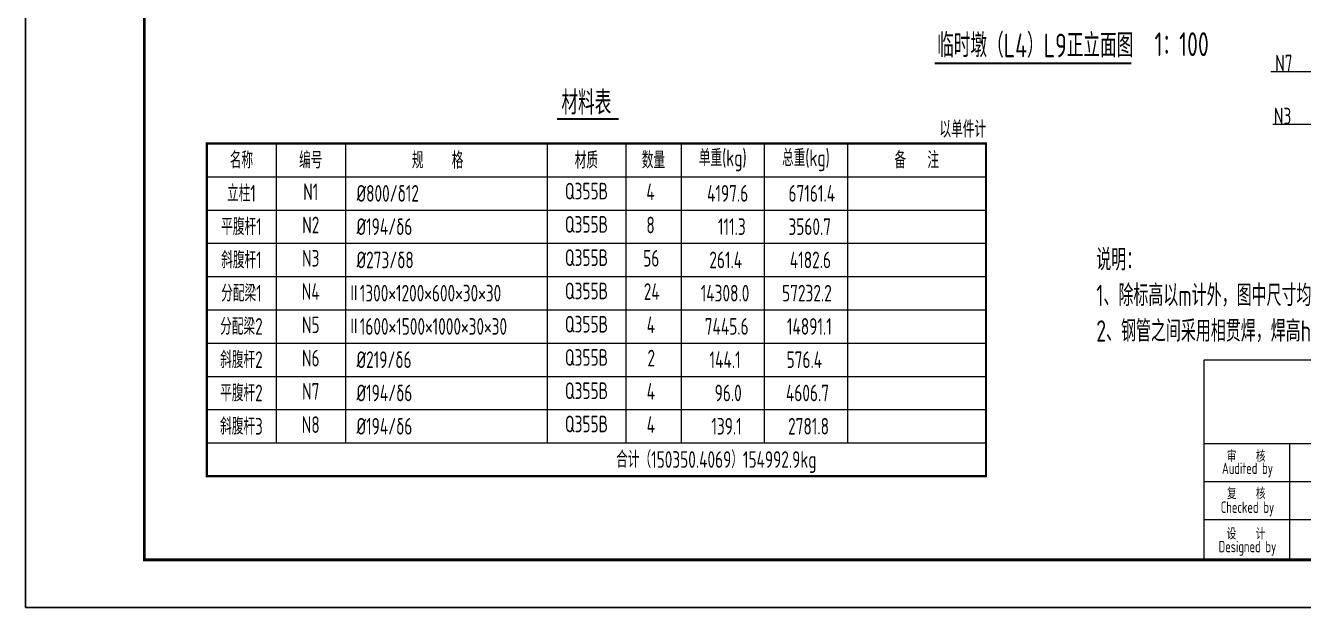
# Model space of a CAD drawing. Extents: x -2876908 to 633791, y -1383861 to 872234.
# Drawn here: x -76534 to 57937, y -847433 to -786215 of the extents above; entities that cross this region are included whole.
import ezdxf
from ezdxf.enums import TextEntityAlignment as Align

# ---------------------------------------------------------------- set-up
doc = ezdxf.new("R2010")
doc.units = 0
doc.header["$LTSCALE"] = 5
doc.header["$MEASUREMENT"] = 0
doc.layers.get('0').update_dxf_attribs({"linetype": 'CONTINUOUS', "lineweight": 25})
for name, color, linetype, lineweight in [('1粗实线', 1, 'CONTINUOUS', 30), ('2细实线', 5, 'CONTINUOUS', 18), ('5标注', 3, 'CONTINUOUS', 15), ('6文本', 7, 'CONTINUOUS', 15), ('HFZT', 5, 'CONTINUOUS', 15)]:
    doc.layers.add(name, color=color, linetype=linetype, lineweight=lineweight)
doc.layers.add('M_Dim', color=3, linetype='CONTINUOUS')
doc.styles.add('TSSD_Dimension', font='tssdeng.shx', dxfattribs={"width": 0.7, "bigfont": 'hztxt.shx'})
doc.styles.add('TSSD_NORM', font='tssdeng.shx', dxfattribs={"width": 0.7, "bigfont": 'hztxt.shx'})
doc.styles.add('图框-仿宋', font='tssdeng.shx', dxfattribs={"bigfont": 'hztxt.shx'})

# ---------------------------------------------------------------- blocks, each defined once
blk = doc.blocks.new('施工设计图框')
at = {"color": 7, "linetype": 'Continuous'}
blk.add_lwpolyline([(-395.5, -13.5), (-395.5, 283.5), (24.5, 283.5), (24.5, -13.5), (-395.5, -13.5)], dxfattribs=at)
at = {"layer": '1粗实线', "color": 7, "linetype": 'Continuous', "const_width": 0.6}
blk.add_lwpolyline([(-370.5, -3.5), (-370.5, 273.5), (14.5, 273.5), (14.5, -3.5), (-370.5, -3.5)], dxfattribs=at)
at = {"layer": 'HFZT'}
for p, q in [((-147.5, 38.5), (-147.5, -3.5)), ((14.5, 38.5), (-147.5, 38.5)), ((-147.5, 21), (14.5, 21)), ((-129.5, 21), (-129.5, -3.5)), ((-147.5, 13), (-111.5, 13)), ((-147.5, 5), (-111.5, 5)), ((-147.5, -3.5), (14.5, -3.5))]:
    blk.add_line(p, q, dxfattribs=at)
at = {"layer": 'HFZT', "style": '图框-仿宋', "width": 0.7}
for s, p in [('审    核', (-138.6, 18.45)), ('Audited by', (-138.34, 15.43)), ('复    核', (-138.6, 10.6)), ('Checked by', (-138.34, 7.23)), ('设    计', (-138.65, 2.1)), ('Designed by', (-138.34, -1.05))]:
    blk.add_text(s, height=2.4, dxfattribs=at).set_placement(p, align=Align.MIDDLE)
at = {"layer": 'HFZT', "color": 2, "style": 'TSSD_NORM', "width": 0.7}
for tag, height, p in [('比例尺', 2.5, (7.25, 17.5)), ('图名', 4, (-76.24, 0.75)), ('图号', 2.5, (-20.49, 3.5)), ('日期', 2.5, (7.25, 3.5))]:
    blk.add_attdef(tag, text='', height=height, dxfattribs=at).set_placement(p, align=Align.MIDDLE)

msp = doc.modelspace()

# ---------------------------------------------------------------- linework, layer by layer
at = {"const_width": 208.333}
msp.add_lwpolyline([(-20619.888, -796056.617), (-14114.491, -796056.617)], dxfattribs=at)
at = {"layer": '1粗实线', "const_width": 233.333, "flags": 128}
msp.add_lwpolyline([(-57460.534, -798619.819), (-57460.534, -833619.819), (24538.137, -833619.819), (24538.137, -798619.819)], close=True, dxfattribs=at)
at = {"layer": '2细实线'}
for p, q in [((-50168.867, -798619.819), (-50168.867, -830119.819)), ((-42877.201, -798619.819), (-42877.201, -830119.819)), ((-21652.135, -798619.819), (-21652.135, -830119.819)), ((-13378.529, -798619.819), (-13378.529, -830119.819)), ((-7545.196, -798619.819), (-7545.196, -830119.819)), ((1204.804, -798619.819), (1204.804, -830119.819)), ((9954.804, -798619.819), (9954.804, -830119.819)), ((-57460.534, -802119.819), (24538.137, -802119.819)), ((-42877.201, -802119.819), (24538.137, -802119.819)), ((-57460.534, -805619.819), (24538.137, -805619.819)), ((-57460.534, -809119.819), (24538.137, -809119.819)), ((-57460.534, -812619.819), (24538.137, -812619.819)), ((-57460.534, -816119.819), (24538.137, -816119.819)), ((-57460.534, -819619.819), (24538.137, -819619.819)), ((-57460.534, -823119.819), (24538.137, -823119.819)), ((-57460.534, -826619.819), (24538.137, -826619.819)), ((-57460.534, -830119.819), (24538.137, -830119.819))]:
    msp.add_line(p, q, dxfattribs=at)
at = {"layer": '5标注'}
for p, q in [((77200.796, -791074.082), (54517.611, -791074.082)), ((80698.695, -796636.628), (54706.168, -796636.628))]:
    msp.add_line(p, q, dxfattribs=at)
at = {"layer": 'M_Dim'}
msp.add_lwpolyline([(19147.682, -790178.347, 200, 200, 0), (39842.647, -790178.347, 200, 200, 0)], format="xyseb", dxfattribs=at)

# ---------------------------------------------------------------- block references
at = {"xscale": 500, "yscale": 500, "zscale": 500}
msp.add_blockref('施工设计图框', (121218.121, -840682.579), dxfattribs=at)

# ---------------------------------------------------------------- texts
at = {"layer": '5标注', "color": 7, "char_height": 1750, "style": 'TSSD_NORM'}
for s, insert, attachment_point in [('N7', (56784.649, -791041.582), 9), ('N3', (54828.793, -796604.128), 7)]:
    msp.add_mtext(s, dxfattribs=dict(at, insert=insert, attachment_point=attachment_point))
at = {"layer": '6文本', "style": 'TSSD_NORM', "width": 0.7}
for s, p in [('临时墩（L4）L9正立面图 ', (30245.207, -788175.142)), ('1：100', (45126.005, -788175.142)), ('材料表', (-17520.044, -794196.337))]:
    msp.add_text(s, height=2500, dxfattribs=at).set_placement(p, align=Align.MIDDLE)
for s, p in [('以单件计', (24538.137, -797119.819)), ('4', (-10330.207, -803701.55)), ('4197.6', (-485.088, -803869.819)), ('67161.4', (8651.457, -803869.819)), ('8', (-10325.653, -807201.55)), ('111.3', (-752.055, -807369.819)), ('3560.7', (8226.497, -807369.819)), ('56', (-9842.923, -810701.55)), ('261.4', (-1128.529, -810869.819)), ('4182.6', (8226.497, -810869.819)), ('24', (-9805.771, -814201.55)), ('14308.0', (-371.786, -814369.819)), ('57232.2', (8304.9, -814369.819)), ('4', (-10293.536, -817701.55)), ('7445.6', (-445.1, -817869.819)), ('14891.1', (8304.9, -817869.819)), ('2', (-10293.536, -821201.55)), ('144.1', (-1289.53, -821369.819)), ('576.4', (7288.885, -821369.819)), ('4', (-10293.536, -824701.55)), ('96.0', (-1169.034, -824869.819)), ('4606.7', (8015.838, -824869.819)), ('4', (-10293.536, -828201.55)), ('139.1', (-1169.034, -828369.819)), ('2781.8', (8015.838, -828369.819))]:
    msp.add_text(s, height=1750, dxfattribs=at).set_placement(p, align=Align.MIDDLE_RIGHT)
for s, p in [('名称', (-53814.701, -800369.819)), ('编号', (-46523.034, -800369.819)), ('规    格', (-33170.659, -800383.598)), ('材质', (-17515.332, -800383.598)), ('数量', (-10461.863, -800369.819)), ('单重(kg)', (-3170.196, -800134.242)), ('总重(kg)', (5579.804, -800134.242)), ('备   注', (17246.471, -800369.819)), ('立柱1', (-53814.701, -803869.819)), ('N1', (-46523.034, -803701.55)), ('平腹杆1', (-53814.701, -807369.819)), ('N2', (-46523.034, -807201.55)), ('斜腹杆1', (-53814.701, -810869.819)), ('N3', (-46523.034, -810701.55)), ('分配梁1', (-53814.701, -814369.819)), ('N4', (-46523.034, -814201.55)), ('分配梁2', (-53814.701, -817869.819)), ('N5', (-46523.034, -817701.55)), ('斜腹杆2', (-53814.701, -821369.819)), ('N6', (-46523.034, -821201.55)), ('平腹杆2', (-53814.701, -824869.819)), ('N7', (-46523.034, -824701.55)), ('斜腹杆3', (-53814.701, -828369.819)), ('N8', (-46523.034, -828201.55)), ('合计（150350.4069）154992.9kg', (-3844.812, -831869.819))]:
    msp.add_text(s, height=1750, dxfattribs=at).set_placement(p, align=Align.MIDDLE_CENTER)
at = {"layer": '6文本', "width": 0.7}
for s, style, p in [('Q355B', 'TSSD_NORM', (-19776.87, -803634.242)), ('%%C800/δ12', 'TSSD_NORM', (-41710.534, -803869.819)), ('%%C194/δ6', 'TSSD_NORM', (-41710.534, -807369.819)), ('Q355B', 'TSSD_NORM', (-19776.87, -807134.242)), ('%%C273/δ8', 'TSSD_NORM', (-41710.534, -810869.819)), ('Q355B', 'TSSD_NORM', (-19776.87, -810634.242)), ('Ⅱ1300×1200×600×30×30', 'TSSD_NORM', (-42589.205, -814369.819)), ('Q355B', 'TSSD_NORM', (-19776.87, -814134.242)), ('Ⅱ1600×1500×1000×30×30', 'TSSD_NORM', (-42589.205, -817869.819)), ('Q355B', 'TSSD_NORM', (-19776.87, -817634.242)), ('Q355B', 'TSSD_NORM', (-19776.87, -821134.242)), ('%%C219/δ6', 'TSSD_Dimension', (-41710.534, -821369.819)), ('%%C194/δ6', 'TSSD_Dimension', (-41710.534, -824869.819)), ('Q355B', 'TSSD_NORM', (-19776.87, -824634.242)), ('%%C194/δ6', 'TSSD_Dimension', (-41710.534, -828369.819)), ('Q355B', 'TSSD_NORM', (-19776.87, -828134.242))]:
    msp.add_text(s, height=1750, dxfattribs=dict(at, style=style)).set_placement(p, align=Align.MIDDLE_LEFT)
at = {"layer": '6文本', "insert": (36139.43, -809722.754), "char_height": 2250, "width": 195290.43481, "attachment_point": 1, "style": 'TSSD_NORM'}
msp.add_mtext('说明：\\P1、除标高以m计外，图中尺寸均以mm计。\\P2、钢管之间采用相贯焊，焊高hf=6mm。', dxfattribs=at)

doc.saveas('drawing.dxf')
